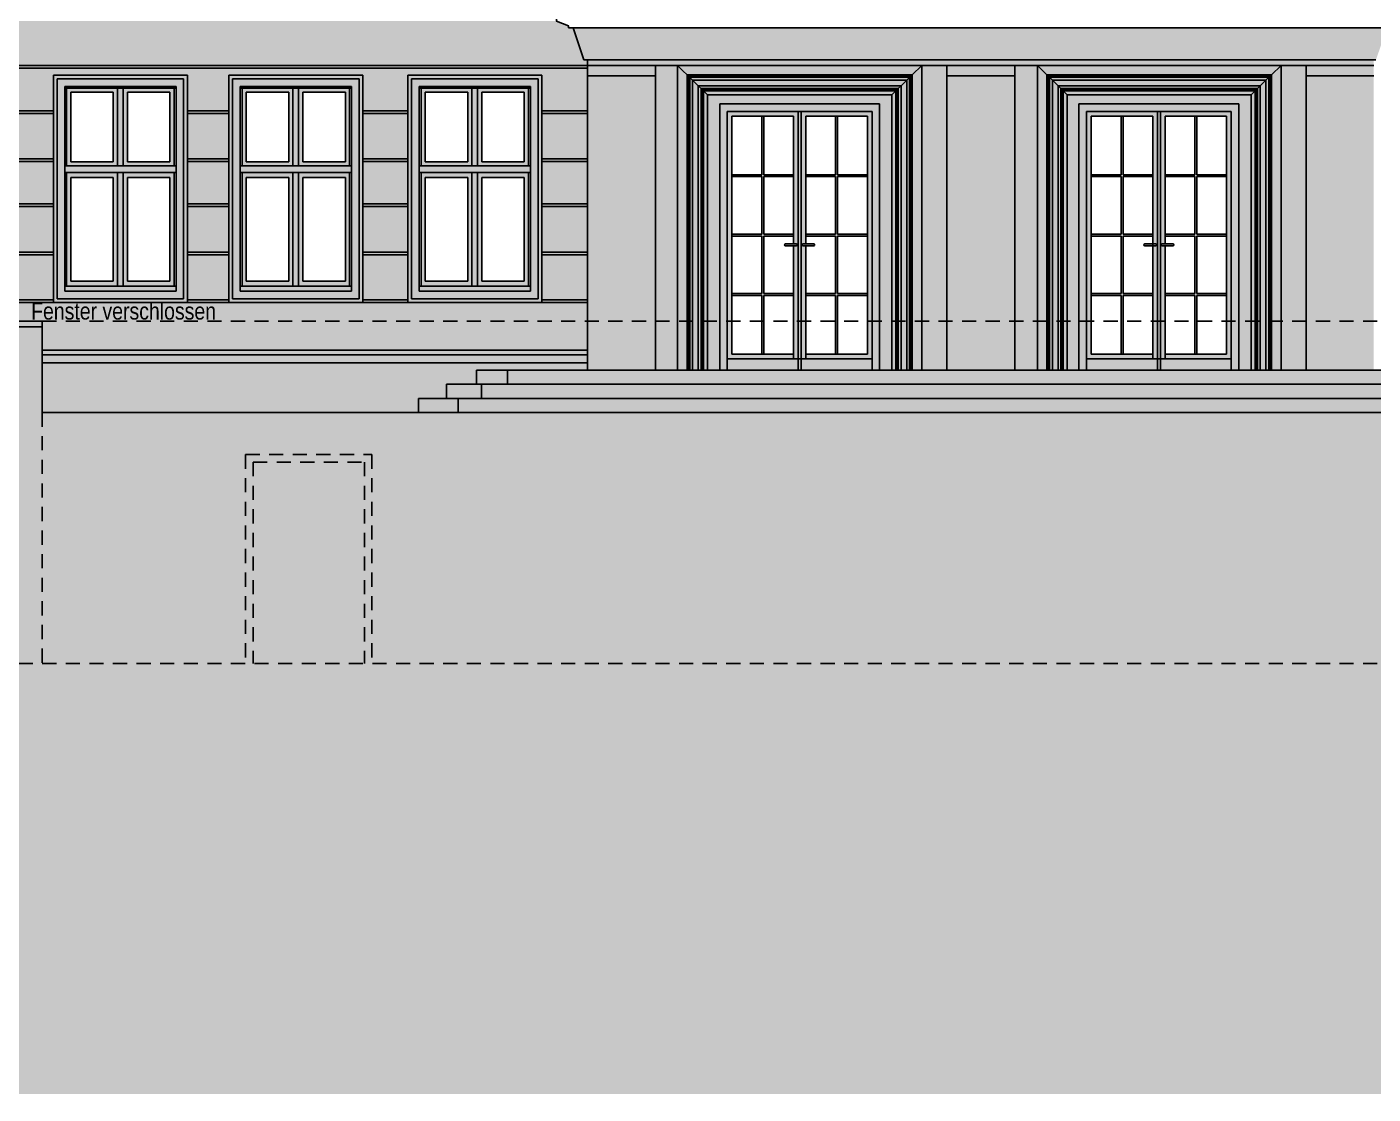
# Model space of a CAD drawing. Header units: metres. Extents: x -123.5 to -48.1, y 232.6 to 267.
# Drawn here: x -104.23 to -89.96, y 232.58 to 243.88 of the extents above; entities that cross this region are included whole.
import ezdxf
from ezdxf.enums import TextEntityAlignment as Align

# ---------------------------------------------------------------- set-up
doc = ezdxf.new("R2010")
doc.units = ezdxf.units.M
doc.header["$LTSCALE"] = 0.01
doc.linetypes.add('AUSGEZOGEN', pattern=[0])
doc.linetypes.add('GESTRICHELT', pattern=[9, 6, -3])
for name, color, linetype in [('A_ANSICHT', 1, 'Continuous'), ('A_Fensterrahmen', 1, 'Continuous'), ('A_Schraff_Fensterrahmen', 255, 'Continuous'), ('A_Schraff_gelände', 251, 'Continuous'), ('A_Schraff_Gewaende', 23, 'Continuous'), ('A_Schraff_Paneel', 14, 'Continuous'), ('A_Schraff_Sims', 17, 'Continuous'), ('A_Schraff_Sternwarte', 254, 'Continuous'), ('A_Schraff_Treppe', 253, 'Continuous'), ('A_Schraff_Tür', 117, 'Continuous'), ('A_Text', 2, 'Continuous'), ('FASSADE', 7, 'AUSGEZOGEN'), ('FASSADE_STRUKTUR', 2, 'AUSGEZOGEN'), ('PERSONEN', 7, 'Continuous')]:
    doc.layers.add(name, color=color, linetype=linetype)
doc.styles.add('arial-n', font='ARIALN.TTF')

msp = doc.modelspace()

# ---------------------------------------------------------------- hatches: boundary and pattern name
at = {"layer": 'A_Schraff_Fensterrahmen'}
h = msp.add_hatch(color=256, dxfattribs=at)
h.dxf.hatch_style = 1
h.paths.add_polyline_path([(-103.207, 243.232), (-103.267, 243.232), (-103.267, 242.41), (-103.207, 242.41)])
h.paths.add_polyline_path([(-102.647, 241.135), (-103.827, 241.135), (-103.827, 241.082), (-102.647, 241.082)])
h = msp.add_hatch(color=256, dxfattribs=at)
h.dxf.hatch_style = 1
h.paths.add_polyline_path([(-103.267, 243.232), (-103.807, 243.232), (-103.807, 242.41), (-103.267, 242.41)])
h.paths.add_polyline_path([(-103.312, 243.191), (-103.312, 242.451), (-103.762, 242.451), (-103.762, 243.191)], flags=16)
h.paths.add_polyline_path([(-102.667, 243.232), (-103.207, 243.232), (-103.207, 242.41), (-102.667, 242.41)])
h.paths.add_polyline_path([(-102.712, 243.191), (-102.712, 242.451), (-103.162, 242.451), (-103.162, 243.191)], flags=16)
h.paths.add_polyline_path([(-102.667, 242.34), (-103.207, 242.34), (-103.207, 241.135), (-102.667, 241.135)])
h.paths.add_polyline_path([(-103.162, 242.287), (-102.712, 242.287), (-102.712, 241.187), (-103.162, 241.187)], flags=16)
h.paths.add_polyline_path([(-103.267, 242.34), (-103.807, 242.34), (-103.807, 241.135), (-103.267, 241.135)])
h.paths.add_polyline_path([(-103.312, 241.187), (-103.762, 241.187), (-103.762, 242.287), (-103.312, 242.287)], flags=16)
h = msp.add_hatch(color=256, dxfattribs=at)
h.dxf.hatch_style = 1
h.paths.add_polyline_path([(-101.347, 243.232), (-101.407, 243.232), (-101.407, 242.41), (-101.347, 242.41)])
h.paths.add_polyline_path([(-100.787, 241.135), (-101.967, 241.135), (-101.967, 241.082), (-100.787, 241.082)])
h = msp.add_hatch(color=256, dxfattribs=at)
h.dxf.hatch_style = 1
h.paths.add_polyline_path([(-101.407, 243.232), (-101.947, 243.232), (-101.947, 242.41), (-101.407, 242.41)])
h.paths.add_polyline_path([(-101.452, 243.191), (-101.452, 242.451), (-101.902, 242.451), (-101.902, 243.191)], flags=16)
h.paths.add_polyline_path([(-100.807, 243.232), (-101.347, 243.232), (-101.347, 242.41), (-100.807, 242.41)])
h.paths.add_polyline_path([(-100.852, 243.191), (-100.852, 242.451), (-101.302, 242.451), (-101.302, 243.191)], flags=16)
h.paths.add_polyline_path([(-100.807, 242.34), (-101.347, 242.34), (-101.347, 241.135), (-100.807, 241.135)])
h.paths.add_polyline_path([(-101.302, 242.287), (-100.852, 242.287), (-100.852, 241.187), (-101.302, 241.187)], flags=16)
h.paths.add_polyline_path([(-101.407, 242.34), (-101.947, 242.34), (-101.947, 241.135), (-101.407, 241.135)])
h.paths.add_polyline_path([(-101.452, 241.187), (-101.902, 241.187), (-101.902, 242.287), (-101.452, 242.287)], flags=16)
h = msp.add_hatch(color=256, dxfattribs=at)
h.dxf.hatch_style = 1
h.paths.add_polyline_path([(-99.45, 243.232), (-99.51, 243.232), (-99.51, 242.41), (-99.45, 242.41)])
h.paths.add_polyline_path([(-98.89, 241.135), (-100.07, 241.135), (-100.07, 241.082), (-98.89, 241.082)])
h = msp.add_hatch(color=256, dxfattribs=at)
h.dxf.hatch_style = 1
h.paths.add_polyline_path([(-99.51, 243.232), (-100.05, 243.232), (-100.05, 242.41), (-99.51, 242.41)])
h.paths.add_polyline_path([(-99.555, 243.191), (-99.555, 242.451), (-100.005, 242.451), (-100.005, 243.191)], flags=16)
h.paths.add_polyline_path([(-98.91, 243.232), (-99.45, 243.232), (-99.45, 242.41), (-98.91, 242.41)])
h.paths.add_polyline_path([(-98.955, 243.191), (-98.955, 242.451), (-99.405, 242.451), (-99.405, 243.191)], flags=16)
h.paths.add_polyline_path([(-98.91, 242.34), (-99.45, 242.34), (-99.45, 241.135), (-98.91, 241.135)])
h.paths.add_polyline_path([(-99.405, 242.287), (-98.955, 242.287), (-98.955, 241.187), (-99.405, 241.187)], flags=16)
h.paths.add_polyline_path([(-99.51, 242.34), (-100.05, 242.34), (-100.05, 241.135), (-99.51, 241.135)])
h.paths.add_polyline_path([(-99.555, 241.187), (-100.005, 241.187), (-100.005, 242.287), (-99.555, 242.287)], flags=16)
h = msp.add_hatch(color=256, dxfattribs=at)
h.dxf.hatch_style = 1
h.paths.add_polyline_path([(-102.647, 242.41), (-103.827, 242.41), (-103.827, 242.34), (-102.647, 242.34)])
h = msp.add_hatch(color=256, dxfattribs=at)
h.dxf.hatch_style = 1
h.paths.add_polyline_path([(-103.207, 242.34), (-103.267, 242.34), (-103.267, 241.135), (-103.207, 241.135)])
h = msp.add_hatch(color=256, dxfattribs=at)
h.dxf.hatch_style = 1
h.paths.add_polyline_path([(-100.787, 242.41), (-101.967, 242.41), (-101.967, 242.34), (-100.787, 242.34)])
h = msp.add_hatch(color=256, dxfattribs=at)
h.dxf.hatch_style = 1
h.paths.add_polyline_path([(-101.347, 242.34), (-101.407, 242.34), (-101.407, 241.135), (-101.347, 241.135)])
h = msp.add_hatch(color=256, dxfattribs=at)
h.dxf.hatch_style = 1
h.paths.add_polyline_path([(-98.89, 242.41), (-100.07, 242.41), (-100.07, 242.34), (-98.89, 242.34)])
h = msp.add_hatch(color=256, dxfattribs=at)
h.dxf.hatch_style = 1
h.paths.add_polyline_path([(-99.45, 242.34), (-99.51, 242.34), (-99.51, 241.135), (-99.45, 241.135)])
at = {"layer": 'A_Schraff_gelände'}
msp.add_hatch(color=256, dxfattribs=at).paths.add_polyline_path([(-111.23, 237.136), (-123.54, 237.136), (-123.54, 232.575), (-51.122, 232.575), (-51.123, 238.778), (-51.123, 239.798), (-75.31, 239.796), (-104.065, 239.796), (-104.065, 240.765), (-104.565, 240.765), (-104.565, 237.136)])
at = {"layer": 'A_Schraff_Gewaende'}
h = msp.add_hatch(color=21, dxfattribs=at)
h.dxf.hatch_style = 1
h.paths.add_polyline_path([(-89.812, 243.871), (-98.439, 243.871), (-98.323, 243.532), (-98.286, 243.532), (-89.928, 243.532)])
h.paths.add_polyline_path([(-89.952, 243.532), (-98.286, 243.532), (-98.286, 243.474), (-89.952, 243.474)])
h.paths.add_polyline_path([(-97.565, 243.474), (-98.286, 243.474), (-98.286, 243.364), (-97.565, 243.364)])
h.paths.add_polyline_path([(-97.565, 243.364), (-98.286, 243.364), (-98.286, 240.765), (-97.565, 240.765)])
h.paths.add_polyline_path([(-97.565, 240.765), (-98.286, 240.765), (-98.286, 240.458), (-98.286, 240.324), (-98.286, 240.246), (-97.565, 240.246)])
h.paths.add_polyline_path([(-93.756, 243.474), (-94.476, 243.474), (-94.476, 243.364), (-93.756, 243.364)])
h.paths.add_polyline_path([(-93.756, 243.364), (-94.476, 243.364), (-94.476, 240.765), (-93.756, 240.765)])
h.paths.add_polyline_path([(-93.756, 240.765), (-94.476, 240.765), (-94.476, 240.246), (-93.756, 240.246)])
h.paths.add_polyline_path([(-89.952, 243.474), (-90.668, 243.474), (-90.668, 243.364), (-89.952, 243.364)])
h.paths.add_polyline_path([(-89.952, 243.364), (-90.668, 243.364), (-90.668, 240.765), (-89.952, 240.765)])
h.paths.add_polyline_path([(-89.952, 240.765), (-90.668, 240.765), (-90.668, 240.246), (-89.952, 240.246)])
h.paths.add_polyline_path([(-90.668, 243.474), (-90.932, 243.474), (-90.932, 240.765), (-90.668, 240.765)])
h.paths.add_polyline_path([(-90.668, 240.765), (-90.932, 240.765), (-90.932, 240.246), (-90.668, 240.246)])
h.paths.add_polyline_path([(-93.514, 243.474), (-93.756, 243.474), (-93.756, 240.765), (-93.514, 240.765)])
h.paths.add_polyline_path([(-93.514, 240.765), (-93.756, 240.765), (-93.756, 240.246), (-93.514, 240.246)])
h.paths.add_polyline_path([(-94.476, 243.474), (-94.74, 243.474), (-94.74, 240.765), (-94.476, 240.765)])
h.paths.add_polyline_path([(-94.476, 240.765), (-94.74, 240.765), (-94.74, 240.246), (-94.476, 240.246)])
h.paths.add_polyline_path([(-97.33, 243.474), (-97.565, 243.474), (-97.565, 240.765), (-97.33, 240.765)])
h.paths.add_polyline_path([(-97.33, 240.765), (-97.565, 240.765), (-97.565, 240.246), (-97.33, 240.246)])
h = msp.add_hatch(color=21, dxfattribs=at)
h.dxf.hatch_style = 1
h.paths.add_polyline_path([(-93.514, 240.246), (-93.514, 243.474), (-90.932, 243.474), (-90.932, 240.246), (-91.381, 240.246), (-91.381, 243.066), (-93.076, 243.066), (-93.076, 240.246)])
h.paths.add_polyline_path([(-97.33, 240.246), (-96.884, 240.246), (-96.884, 243.066), (-95.189, 243.066), (-95.189, 240.246), (-94.74, 240.246), (-94.74, 243.474), (-97.33, 243.474)])
h = msp.add_hatch(color=256, dxfattribs=at)
h.dxf.hatch_style = 1
h.paths.add_polyline_path([(-102.527, 243.372), (-103.947, 243.372), (-103.947, 240.962), (-102.527, 240.962)])
h.paths.add_polyline_path([(-102.567, 243.332), (-102.567, 241.002), (-103.907, 241.002), (-103.907, 243.332)], flags=16)
h.paths.add_polyline_path([(-102.647, 243.252), (-102.647, 241.082), (-103.827, 241.082), (-103.827, 243.252)], flags=0)
h.paths.add_polyline_path([(-102.667, 243.232), (-102.667, 242.41), (-103.807, 242.41), (-103.807, 243.232)], flags=0)
h.paths.add_polyline_path([(-103.312, 243.191), (-103.312, 242.451), (-103.762, 242.451), (-103.762, 243.191)], flags=0)
h.paths.add_polyline_path([(-103.162, 243.191), (-102.712, 243.191), (-102.712, 242.451), (-103.162, 242.451)], flags=0)
h.paths.add_polyline_path([(-102.667, 242.34), (-102.667, 241.135), (-103.807, 241.135), (-103.807, 242.34)], flags=0)
h.paths.add_polyline_path([(-103.312, 242.287), (-103.312, 241.187), (-103.762, 241.187), (-103.762, 242.287)], flags=0)
h.paths.add_polyline_path([(-103.162, 242.287), (-102.712, 242.287), (-102.712, 241.187), (-103.162, 241.187)], flags=0)
h = msp.add_hatch(color=256, dxfattribs=at)
h.dxf.hatch_style = 1
h.paths.add_polyline_path([(-102.567, 243.332), (-103.907, 243.332), (-103.907, 241.002), (-102.567, 241.002)])
h.paths.add_polyline_path([(-102.647, 243.252), (-102.647, 241.082), (-103.827, 241.082), (-103.827, 243.252)], flags=16)
h.paths.add_polyline_path([(-102.667, 243.232), (-102.667, 242.41), (-103.807, 242.41), (-103.807, 243.232)], flags=0)
h.paths.add_polyline_path([(-103.312, 243.191), (-103.312, 242.451), (-103.762, 242.451), (-103.762, 243.191)], flags=0)
h.paths.add_polyline_path([(-103.162, 243.191), (-102.712, 243.191), (-102.712, 242.451), (-103.162, 242.451)], flags=0)
h.paths.add_polyline_path([(-102.667, 242.34), (-102.667, 241.135), (-103.807, 241.135), (-103.807, 242.34)], flags=0)
h.paths.add_polyline_path([(-103.312, 242.287), (-103.312, 241.187), (-103.762, 241.187), (-103.762, 242.287)], flags=0)
h.paths.add_polyline_path([(-103.162, 242.287), (-102.712, 242.287), (-102.712, 241.187), (-103.162, 241.187)], flags=0)
h = msp.add_hatch(color=256, dxfattribs=at)
h.dxf.hatch_style = 1
h.paths.add_polyline_path([(-100.667, 243.372), (-102.087, 243.372), (-102.087, 240.962), (-100.667, 240.962)])
h.paths.add_polyline_path([(-100.707, 243.332), (-100.707, 241.002), (-102.047, 241.002), (-102.047, 243.332)], flags=16)
h.paths.add_polyline_path([(-100.787, 243.252), (-100.787, 241.082), (-101.967, 241.082), (-101.967, 243.252)], flags=0)
h.paths.add_polyline_path([(-100.807, 243.232), (-100.807, 242.41), (-101.947, 242.41), (-101.947, 243.232)], flags=0)
h.paths.add_polyline_path([(-101.452, 243.191), (-101.452, 242.451), (-101.902, 242.451), (-101.902, 243.191)], flags=0)
h.paths.add_polyline_path([(-101.302, 243.191), (-100.852, 243.191), (-100.852, 242.451), (-101.302, 242.451)], flags=0)
h.paths.add_polyline_path([(-100.807, 242.34), (-100.807, 241.135), (-101.947, 241.135), (-101.947, 242.34)], flags=0)
h.paths.add_polyline_path([(-101.452, 242.287), (-101.452, 241.187), (-101.902, 241.187), (-101.902, 242.287)], flags=0)
h.paths.add_polyline_path([(-101.302, 242.287), (-100.852, 242.287), (-100.852, 241.187), (-101.302, 241.187)], flags=0)
h = msp.add_hatch(color=256, dxfattribs=at)
h.dxf.hatch_style = 1
h.paths.add_polyline_path([(-100.707, 243.332), (-102.047, 243.332), (-102.047, 241.002), (-100.707, 241.002)])
h.paths.add_polyline_path([(-100.787, 243.252), (-100.787, 241.082), (-101.967, 241.082), (-101.967, 243.252)], flags=16)
h.paths.add_polyline_path([(-100.807, 243.232), (-100.807, 242.41), (-101.947, 242.41), (-101.947, 243.232)], flags=0)
h.paths.add_polyline_path([(-101.452, 243.191), (-101.452, 242.451), (-101.902, 242.451), (-101.902, 243.191)], flags=0)
h.paths.add_polyline_path([(-101.302, 243.191), (-100.852, 243.191), (-100.852, 242.451), (-101.302, 242.451)], flags=0)
h.paths.add_polyline_path([(-100.807, 242.34), (-100.807, 241.135), (-101.947, 241.135), (-101.947, 242.34)], flags=0)
h.paths.add_polyline_path([(-101.452, 242.287), (-101.452, 241.187), (-101.902, 241.187), (-101.902, 242.287)], flags=0)
h.paths.add_polyline_path([(-101.302, 242.287), (-100.852, 242.287), (-100.852, 241.187), (-101.302, 241.187)], flags=0)
h = msp.add_hatch(color=256, dxfattribs=at)
h.dxf.hatch_style = 1
h.paths.add_polyline_path([(-98.77, 243.372), (-100.19, 243.372), (-100.19, 240.962), (-98.77, 240.962)])
h.paths.add_polyline_path([(-98.81, 243.332), (-98.81, 241.002), (-100.15, 241.002), (-100.15, 243.332)], flags=16)
h.paths.add_polyline_path([(-98.89, 243.252), (-98.89, 241.082), (-100.07, 241.082), (-100.07, 243.252)], flags=0)
h.paths.add_polyline_path([(-98.91, 243.232), (-98.91, 242.41), (-100.05, 242.41), (-100.05, 243.232)], flags=0)
h.paths.add_polyline_path([(-99.555, 243.191), (-99.555, 242.451), (-100.005, 242.451), (-100.005, 243.191)], flags=0)
h.paths.add_polyline_path([(-99.405, 243.191), (-98.955, 243.191), (-98.955, 242.451), (-99.405, 242.451)], flags=0)
h.paths.add_polyline_path([(-98.91, 242.34), (-98.91, 241.135), (-100.05, 241.135), (-100.05, 242.34)], flags=0)
h.paths.add_polyline_path([(-99.555, 242.287), (-99.555, 241.187), (-100.005, 241.187), (-100.005, 242.287)], flags=0)
h.paths.add_polyline_path([(-99.405, 242.287), (-98.955, 242.287), (-98.955, 241.187), (-99.405, 241.187)], flags=0)
h = msp.add_hatch(color=256, dxfattribs=at)
h.dxf.hatch_style = 1
h.paths.add_polyline_path([(-98.81, 243.332), (-100.15, 243.332), (-100.15, 241.002), (-98.81, 241.002)])
h.paths.add_polyline_path([(-98.89, 243.252), (-98.89, 241.082), (-100.07, 241.082), (-100.07, 243.252)], flags=16)
h.paths.add_polyline_path([(-98.91, 243.232), (-98.91, 242.41), (-100.05, 242.41), (-100.05, 243.232)], flags=0)
h.paths.add_polyline_path([(-99.555, 243.191), (-99.555, 242.451), (-100.005, 242.451), (-100.005, 243.191)], flags=0)
h.paths.add_polyline_path([(-99.405, 243.191), (-98.955, 243.191), (-98.955, 242.451), (-99.405, 242.451)], flags=0)
h.paths.add_polyline_path([(-98.91, 242.34), (-98.91, 241.135), (-100.05, 241.135), (-100.05, 242.34)], flags=0)
h.paths.add_polyline_path([(-99.555, 242.287), (-99.555, 241.187), (-100.005, 241.187), (-100.005, 242.287)], flags=0)
h.paths.add_polyline_path([(-99.405, 242.287), (-98.955, 242.287), (-98.955, 241.187), (-99.405, 241.187)], flags=0)
at = {"layer": 'A_Schraff_Paneel'}
h = msp.add_hatch(color=256, dxfattribs=at)
h.dxf.hatch_style = 1
h.paths.add_polyline_path([(-111.23, 243.944), (-111.23, 240.458), (-104.565, 240.458), (-104.565, 240.765), (-104.065, 240.765), (-104.065, 240.458), (-98.286, 240.458), (-98.286, 243.532), (-98.323, 243.532), (-98.439, 243.871), (-98.486, 243.871), (-98.486, 243.893), (-98.614, 243.944)])
h.paths.add_polyline_path([(-103.947, 240.962), (-103.947, 243.372), (-102.527, 243.372), (-102.527, 240.962)], flags=16)
h.paths.add_polyline_path([(-102.087, 243.372), (-100.667, 243.372), (-100.667, 240.962), (-102.087, 240.962)], flags=16)
h.paths.add_polyline_path([(-100.19, 243.372), (-98.77, 243.372), (-98.77, 240.962), (-100.19, 240.962)], flags=16)
msp.add_hatch(color=256, dxfattribs=at).paths.add_polyline_path([(-104.065, 240.324), (-104.065, 239.796), (-100.078, 239.796), (-100.078, 239.946), (-99.78, 239.946), (-99.78, 240.096), (-99.463, 240.096), (-99.463, 240.246), (-98.286, 240.246), (-98.286, 240.324)])
at = {"layer": 'A_Schraff_Sims'}
h = msp.add_hatch(color=256, dxfattribs=at)
h.paths.add_polyline_path([(-104.565, 240.458), (-111.23, 240.458), (-111.381, 240.408), (-104.716, 240.408)])
h.paths.add_polyline_path([(-104.716, 240.408), (-111.381, 240.408), (-111.37, 240.324), (-104.705, 240.324)])
h.paths.add_polyline_path([(-104.565, 240.458), (-104.716, 240.408), (-104.565, 240.408)], flags=16)
h.paths.add_polyline_path([(-104.565, 240.408), (-104.716, 240.408), (-104.705, 240.324), (-104.565, 240.324)])
h.paths.add_polyline_path([(-98.286, 240.458), (-104.065, 240.458), (-104.065, 240.408), (-98.286, 240.408)])
h.paths.add_polyline_path([(-98.286, 240.408), (-104.065, 240.408), (-104.065, 240.324), (-98.286, 240.324)])
at = {"layer": 'A_Schraff_Treppe'}
h = msp.add_hatch(color=252, dxfattribs=at)
h.dxf.hatch_style = 1
h.paths.add_polyline_path([(-99.463, 240.246), (-99.463, 240.096), (-99.132, 240.096), (-99.132, 240.246)])
h.paths.add_polyline_path([(-99.408, 239.946), (-99.408, 240.096), (-99.78, 240.096), (-99.78, 239.946)])
h.paths.add_polyline_path([(-99.658, 239.796), (-99.658, 239.946), (-100.078, 239.946), (-100.078, 239.796)])
h.paths.add_polyline_path([(-89.114, 240.246), (-89.114, 240.096), (-88.788, 240.096), (-88.788, 240.246)])
h.paths.add_polyline_path([(-88.838, 240.096), (-88.838, 239.946), (-88.471, 239.946), (-88.471, 240.096)])
h.paths.add_polyline_path([(-88.588, 239.946), (-88.588, 239.796), (-88.181, 239.796), (-88.181, 239.946)])
h = msp.add_hatch(color=252, dxfattribs=at)
h.paths.add_polyline_path([(-99.132, 240.246), (-99.463, 240.246), (-99.463, 240.096), (-99.132, 240.096)])
h.paths.add_polyline_path([(-99.408, 240.096), (-99.78, 240.096), (-99.78, 239.946), (-99.408, 239.946)])
h.paths.add_polyline_path([(-88.788, 240.246), (-89.114, 240.246), (-89.114, 240.096), (-88.788, 240.096)])
h.paths.add_polyline_path([(-88.471, 240.096), (-88.838, 240.096), (-88.838, 239.946), (-88.471, 239.946)])
h = msp.add_hatch(color=256, dxfattribs=at)
h.dxf.hatch_style = 1
h.paths.add_polyline_path([(-99.132, 240.246), (-99.132, 240.096), (-89.114, 240.096), (-89.114, 240.246)])
h.paths.add_polyline_path([(-99.658, 239.946), (-99.658, 239.796), (-88.588, 239.796), (-88.588, 239.946)])
h = msp.add_hatch(color=256, dxfattribs=at)
h.dxf.hatch_style = 1
h.paths.add_polyline_path([(-88.838, 240.096), (-99.408, 240.096), (-99.408, 239.946), (-88.838, 239.946)])
at = {"layer": 'A_Schraff_Tür'}
h = msp.add_hatch(color=256, dxfattribs=at)
h.dxf.hatch_style = 1
h.paths.add_polyline_path([(-95.269, 242.986), (-95.269, 240.765), (-95.189, 240.765), (-95.189, 243.066), (-96.884, 243.066), (-96.884, 240.765), (-96.804, 240.765), (-96.804, 242.986)])
h.paths.add_polyline_path([(-96.804, 240.765), (-96.884, 240.765), (-96.884, 240.246), (-96.804, 240.246)])
h.paths.add_polyline_path([(-95.189, 240.765), (-95.269, 240.765), (-95.269, 240.246), (-95.189, 240.246)])
h.paths.add_polyline_path([(-92.996, 240.765), (-93.076, 240.765), (-93.076, 240.246), (-92.996, 240.246)])
h.paths.add_polyline_path([(-93.076, 240.765), (-92.996, 240.765), (-92.996, 242.986), (-91.461, 242.986), (-91.461, 240.765), (-91.381, 240.765), (-91.381, 243.066), (-93.076, 243.066)])
h.paths.add_polyline_path([(-91.461, 240.246), (-91.381, 240.246), (-91.381, 240.765), (-91.461, 240.765)])
h = msp.add_hatch(color=256, dxfattribs=at)
h.dxf.hatch_style = 1
h.paths.add_polyline_path([(-96.051, 242.986), (-96.804, 242.986), (-96.804, 240.765), (-96.754, 240.765), (-96.754, 242.936), (-96.101, 242.936), (-96.101, 241.582), (-96.072, 241.582, -1), (-96.072, 241.561), (-96.101, 241.561), (-96.101, 240.765), (-96.051, 240.765)])
h.paths.add_polyline_path([(-95.269, 242.986), (-96.021, 242.986), (-96.021, 240.765), (-95.971, 240.765), (-95.971, 241.561), (-96.001, 241.561, -1), (-96.001, 241.582), (-95.971, 241.582), (-95.971, 242.936), (-95.319, 242.936), (-95.319, 240.765), (-95.269, 240.765)])
h.paths.add_polyline_path([(-96.754, 240.765), (-96.804, 240.765), (-96.804, 240.366), (-96.101, 240.366), (-96.101, 240.416), (-96.754, 240.416)])
h.paths.add_polyline_path([(-95.269, 240.765), (-95.319, 240.765), (-95.319, 240.416), (-95.971, 240.416), (-95.971, 240.366), (-95.269, 240.366)])
h.paths.add_polyline_path([(-96.051, 240.765), (-96.101, 240.765), (-96.101, 240.366), (-96.051, 240.366)])
h.paths.add_polyline_path([(-95.971, 240.765), (-96.021, 240.765), (-96.021, 240.366), (-95.971, 240.366)])
h = msp.add_hatch(color=256, dxfattribs=at)
h.dxf.hatch_style = 1
h.paths.add_polyline_path([(-96.101, 242.316), (-96.417, 242.316), (-96.417, 242.936), (-96.437, 242.936), (-96.437, 242.316), (-96.754, 242.316), (-96.754, 242.296), (-96.437, 242.296), (-96.437, 241.686), (-96.754, 241.686), (-96.754, 241.666), (-96.437, 241.666), (-96.437, 241.056), (-96.754, 241.056), (-96.754, 241.036), (-96.437, 241.036), (-96.437, 240.765), (-96.417, 240.765), (-96.417, 241.036), (-96.101, 241.036), (-96.101, 241.056), (-96.417, 241.056), (-96.417, 241.666), (-96.101, 241.666), (-96.101, 241.686), (-96.417, 241.686), (-96.417, 242.296), (-96.101, 242.296)])
h.paths.add_polyline_path([(-95.319, 242.316), (-95.635, 242.316), (-95.635, 242.936), (-95.655, 242.936), (-95.655, 242.316), (-95.971, 242.316), (-95.971, 242.296), (-95.655, 242.296), (-95.655, 241.686), (-95.971, 241.686), (-95.971, 241.666), (-95.655, 241.666), (-95.655, 241.056), (-95.971, 241.056), (-95.971, 241.036), (-95.655, 241.036), (-95.655, 240.765), (-95.635, 240.765), (-95.635, 241.036), (-95.319, 241.036), (-95.319, 241.056), (-95.635, 241.056), (-95.635, 241.666), (-95.319, 241.666), (-95.319, 241.686), (-95.635, 241.686), (-95.635, 242.296), (-95.319, 242.296)])
h.paths.add_polyline_path([(-96.021, 240.366), (-96.051, 240.366), (-96.051, 240.246), (-96.021, 240.246)])
h.paths.add_polyline_path([(-96.021, 240.765), (-96.051, 240.765), (-96.051, 240.366), (-96.021, 240.366)])
h.paths.add_polyline_path([(-96.021, 242.986), (-96.051, 242.986), (-96.051, 240.765), (-96.021, 240.765)])
h.paths.add_polyline_path([(-96.417, 240.765), (-96.437, 240.765), (-96.437, 240.416), (-96.417, 240.416)])
h.paths.add_polyline_path([(-95.635, 240.765), (-95.655, 240.765), (-95.655, 240.416), (-95.635, 240.416)])
h = msp.add_hatch(color=256, dxfattribs=at)
h.dxf.hatch_style = 1
h.paths.add_polyline_path([(-92.243, 242.986), (-92.996, 242.986), (-92.996, 240.765), (-92.946, 240.765), (-92.946, 242.936), (-92.293, 242.936), (-92.293, 241.582), (-92.264, 241.582, -1), (-92.264, 241.561), (-92.293, 241.561), (-92.293, 240.765), (-92.243, 240.765)])
h.paths.add_polyline_path([(-91.461, 242.986), (-92.213, 242.986), (-92.213, 240.765), (-92.163, 240.765), (-92.163, 241.561), (-92.193, 241.561, -1), (-92.193, 241.582), (-92.163, 241.582), (-92.163, 242.936), (-91.511, 242.936), (-91.511, 240.765), (-91.461, 240.765)])
h.paths.add_polyline_path([(-92.293, 240.416), (-92.946, 240.416), (-92.946, 240.765), (-92.996, 240.765), (-92.996, 240.366), (-92.293, 240.366)])
h.paths.add_polyline_path([(-91.461, 240.765), (-91.511, 240.765), (-91.511, 240.416), (-92.163, 240.416), (-92.163, 240.366), (-91.461, 240.366)])
h.paths.add_polyline_path([(-92.163, 240.765), (-92.213, 240.765), (-92.213, 240.366), (-92.163, 240.366)])
h.paths.add_polyline_path([(-92.243, 240.765), (-92.293, 240.765), (-92.293, 240.366), (-92.243, 240.366)])
h = msp.add_hatch(color=256, dxfattribs=at)
h.dxf.hatch_style = 1
h.paths.add_polyline_path([(-92.293, 241.686), (-92.609, 241.686), (-92.609, 242.296), (-92.293, 242.296), (-92.293, 242.316), (-92.609, 242.316), (-92.609, 242.936), (-92.629, 242.936), (-92.629, 242.316), (-92.946, 242.316), (-92.946, 242.296), (-92.629, 242.296), (-92.629, 241.686), (-92.946, 241.686), (-92.946, 241.666), (-92.629, 241.666), (-92.629, 241.056), (-92.946, 241.056), (-92.946, 241.036), (-92.629, 241.036), (-92.629, 240.765), (-92.609, 240.765), (-92.609, 241.036), (-92.293, 241.036), (-92.293, 241.056), (-92.609, 241.056), (-92.609, 241.666), (-92.293, 241.666)])
h.paths.add_polyline_path([(-92.609, 240.765), (-92.629, 240.765), (-92.629, 240.416), (-92.609, 240.416)])
h.paths.add_polyline_path([(-91.511, 241.056), (-91.827, 241.056), (-91.827, 241.666), (-91.511, 241.666), (-91.511, 241.686), (-91.827, 241.686), (-91.827, 242.296), (-91.511, 242.296), (-91.511, 242.316), (-91.827, 242.316), (-91.827, 242.936), (-91.847, 242.936), (-91.847, 242.316), (-92.163, 242.316), (-92.163, 242.296), (-91.847, 242.296), (-91.847, 241.686), (-92.163, 241.686), (-92.163, 241.666), (-91.847, 241.666), (-91.847, 241.056), (-92.163, 241.056), (-92.163, 241.036), (-91.847, 241.036), (-91.847, 240.765), (-91.827, 240.765), (-91.827, 241.036), (-91.511, 241.036)], flags=16)
h.paths.add_polyline_path([(-91.827, 240.765), (-91.847, 240.765), (-91.847, 240.416), (-91.827, 240.416)])
h.paths.add_polyline_path([(-92.213, 240.366), (-92.243, 240.366), (-92.243, 240.246), (-92.213, 240.246)])
h.paths.add_polyline_path([(-92.213, 240.765), (-92.243, 240.765), (-92.243, 240.366), (-92.213, 240.366)])
h.paths.add_polyline_path([(-92.163, 241.561), (-92.193, 241.561, -1), (-92.193, 241.582), (-92.163, 241.582), (-92.163, 242.936), (-91.511, 242.936), (-91.511, 240.765), (-91.461, 240.765), (-91.461, 242.986), (-92.213, 242.986), (-92.213, 240.765), (-92.163, 240.765)])
h.paths.add_polyline_path([(-92.213, 242.986), (-92.243, 242.986), (-92.243, 240.765), (-92.213, 240.765)])
h = msp.add_hatch(color=252, dxfattribs=at)
h.dxf.hatch_style = 1
h.paths.add_polyline_path([(-96.051, 240.366), (-96.804, 240.366), (-96.804, 240.246), (-96.051, 240.246)])
h.paths.add_polyline_path([(-95.269, 240.366), (-96.021, 240.366), (-96.021, 240.246), (-95.269, 240.246)])
h.paths.add_polyline_path([(-92.243, 240.366), (-92.996, 240.366), (-92.996, 240.246), (-92.243, 240.246)])
h.paths.add_polyline_path([(-91.461, 240.366), (-92.213, 240.366), (-92.213, 240.246), (-91.461, 240.246)])
h.paths.add_polyline_path([(-92.293, 241.582), (-92.377, 241.582, 1), (-92.377, 241.561), (-92.293, 241.561)])
h.paths.add_polyline_path([(-92.08, 241.582), (-92.193, 241.582, 1), (-92.193, 241.561), (-92.08, 241.561, 1)])
h.paths.add_polyline_path([(-96.072, 241.582), (-96.185, 241.582, 1), (-96.185, 241.561), (-96.072, 241.561, 1)])
h.paths.add_polyline_path([(-95.888, 241.582), (-96.001, 241.582, 1), (-96.001, 241.561), (-95.888, 241.561, 1)])
at = {"layer": 'PERSONEN'}
h = msp.add_hatch(color=7, dxfattribs=at)
h.paths.add_polyline_path([(-97.091, 241.566), (-97.139, 241.639), (-97.143, 241.707), (-97.159, 241.731), (-97.244, 241.76), (-97.304, 241.776), (-97.329, 241.784), (-97.337, 241.82), (-97.329, 241.876), (-97.317, 241.929), (-97.317, 241.981), (-97.341, 242.033), (-97.385, 242.066), (-97.441, 242.07), (-97.482, 242.033), (-97.486, 242.021), (-97.498, 242.017), (-97.494, 241.929), (-97.486, 241.868), (-97.474, 241.836), (-97.486, 241.82), (-97.538, 241.768), (-97.587, 241.719), (-97.643, 241.639), (-97.663, 241.562), (-97.647, 241.458), (-97.615, 241.401), (-97.55, 241.397), (-97.582, 241.337), (-97.595, 241.272), (-97.615, 241.176), (-97.619, 241.071), (-97.566, 241.059), (-97.566, 240.95), (-97.566, 240.709), (-97.542, 240.648), (-97.55, 240.535), (-97.534, 240.358), (-97.554, 240.314), (-97.57, 240.286), (-97.603, 240.27), (-97.635, 240.262), (-97.623, 240.242), (-97.587, 240.238), (-97.546, 240.238), (-97.526, 240.27), (-97.498, 240.298), (-97.482, 240.262), (-97.445, 240.258), (-97.445, 240.27), (-97.441, 240.318), (-97.458, 240.35), (-97.47, 240.399), (-97.474, 240.535), (-97.466, 240.628), (-97.486, 240.733), (-97.49, 240.809), (-97.454, 240.89), (-97.417, 240.962), (-97.421, 240.914), (-97.397, 240.829), (-97.373, 240.769), (-97.357, 240.64), (-97.333, 240.572), (-97.329, 240.399), (-97.337, 240.314), (-97.369, 240.282), (-97.405, 240.262), (-97.405, 240.238), (-97.369, 240.233), (-97.3, 240.238), (-97.264, 240.282), (-97.26, 240.342), (-97.248, 240.403), (-97.248, 240.515), (-97.252, 240.68), (-97.296, 240.761), (-97.304, 240.938), (-97.256, 240.999), (-97.167, 241.011), (-97.163, 241.043), (-97.167, 241.148), (-97.188, 241.248), (-97.212, 241.345), (-97.163, 241.369), (-97.055, 241.421), (-97.042, 241.45), (-97.051, 241.498)])
h.paths.add_polyline_path([(-97.244, 241.462), (-97.204, 241.534), (-97.2, 241.546), (-97.175, 241.542), (-97.135, 241.518), (-97.131, 241.458), (-97.188, 241.45)], flags=16)

# ---------------------------------------------------------------- linework, layer by layer
at = {"color": 1}
for p, q in [((-99.463, 240.246), (-99.463, 240.096)), ((-88.788, 240.246), (-99.463, 240.246)), ((-99.132, 240.246), (-99.132, 240.096)), ((-99.78, 240.096), (-99.78, 239.946)), ((-88.471, 240.096), (-99.78, 240.096)), ((-99.408, 240.096), (-99.408, 239.946)), ((-100.078, 239.946), (-100.078, 239.796)), ((-88.181, 239.946), (-100.078, 239.946)), ((-99.658, 239.946), (-99.658, 239.796))]:
    msp.add_line(p, q, dxfattribs=at)
at = {"layer": 'A_ANSICHT', "color": 1}
for p, q in [((-97.33, 243.474), (-97.014, 243.164)), ((-94.74, 243.474), (-94.843, 243.374)), ((-93.514, 243.474), (-93.415, 243.374)), ((-90.932, 243.474), (-91.035, 243.374)), ((-97.221, 243.367), (-97.221, 240.246)), ((-97.221, 243.367), (-94.852, 243.366)), ((-97.211, 243.358), (-97.211, 240.246)), ((-94.862, 243.358), (-97.211, 243.358)), ((-97.201, 243.348), (-97.201, 240.246)), ((-97.201, 243.348), (-94.872, 243.348)), ((-97.171, 243.318), (-97.171, 240.246)), ((-97.171, 243.318), (-94.902, 243.317)), ((-94.902, 243.318), (-94.902, 240.246)), ((-94.872, 243.348), (-94.872, 240.246)), ((-94.862, 243.358), (-94.862, 240.246)), ((-94.852, 243.366), (-94.852, 240.246)), ((-93.415, 243.374), (-93.408, 243.367)), ((-93.408, 243.367), (-93.408, 240.246)), ((-93.408, 243.367), (-91.044, 243.366)), ((-93.408, 243.367), (-93.398, 243.358)), ((-93.398, 243.358), (-93.398, 240.246)), ((-91.054, 243.358), (-93.398, 243.358)), ((-93.398, 243.358), (-93.388, 243.348)), ((-93.388, 243.348), (-93.388, 240.246)), ((-93.388, 243.348), (-91.064, 243.348)), ((-93.388, 243.348), (-93.358, 243.318)), ((-93.358, 243.318), (-93.358, 240.246)), ((-93.358, 243.318), (-91.094, 243.317)), ((-93.358, 243.318), (-93.298, 243.259)), ((-91.094, 243.318), (-91.154, 243.259)), ((-91.064, 243.348), (-91.094, 243.318)), ((-91.094, 243.318), (-91.094, 240.246)), ((-91.054, 243.358), (-91.064, 243.348)), ((-91.064, 243.348), (-91.064, 240.246)), ((-91.044, 243.366), (-91.054, 243.358)), ((-91.054, 243.358), (-91.054, 240.246)), ((-91.035, 243.374), (-91.044, 243.366)), ((-91.044, 243.366), (-91.044, 240.246)), ((-97.111, 243.259), (-97.111, 240.246)), ((-97.111, 243.259), (-94.962, 243.259)), ((-97.081, 243.23), (-97.081, 240.246)), ((-94.992, 243.23), (-97.081, 243.23)), ((-97.071, 243.22), (-97.071, 240.246)), ((-97.071, 243.22), (-95.002, 243.22)), ((-97.061, 243.21), (-97.061, 240.246)), ((-95.012, 243.21), (-97.061, 243.21)), ((-95.012, 243.21), (-95.012, 240.246)), ((-95.002, 243.22), (-95.002, 240.246)), ((-94.992, 243.23), (-94.992, 240.246)), ((-94.962, 243.259), (-94.962, 240.246)), ((-93.298, 243.259), (-93.298, 240.246)), ((-93.298, 243.259), (-91.154, 243.259)), ((-93.298, 243.259), (-93.268, 243.23)), ((-93.268, 243.23), (-93.268, 240.246)), ((-91.184, 243.23), (-93.268, 243.23)), ((-93.268, 243.23), (-93.258, 243.22)), ((-93.258, 243.22), (-93.258, 240.246)), ((-93.258, 243.22), (-91.194, 243.22)), ((-93.258, 243.22), (-93.248, 243.21)), ((-93.248, 243.21), (-93.248, 240.246)), ((-91.204, 243.21), (-93.248, 243.21)), ((-93.248, 243.21), (-93.242, 243.204)), ((-93.242, 243.204), (-93.201, 243.164)), ((-91.21, 243.204), (-91.251, 243.164)), ((-91.204, 243.21), (-91.21, 243.204)), ((-91.194, 243.22), (-91.204, 243.21)), ((-91.204, 243.21), (-91.204, 240.246)), ((-91.184, 243.23), (-91.194, 243.22)), ((-91.194, 243.22), (-91.194, 240.246)), ((-91.154, 243.259), (-91.184, 243.23)), ((-91.184, 243.23), (-91.184, 240.246)), ((-91.154, 243.259), (-91.154, 240.246))]:
    msp.add_line(p, q, dxfattribs=at)
at = {"layer": 'A_ANSICHT', "color": 252}
for p, q in [((-97.201, 243.288), (-97.201, 240.246)), ((-94.902, 243.318), (-94.962, 243.259)), ((-94.872, 243.348), (-94.902, 243.318)), ((-94.862, 243.358), (-94.872, 243.348)), ((-94.872, 243.288), (-94.872, 240.246)), ((-94.852, 243.366), (-94.862, 243.358)), ((-94.843, 243.374), (-94.852, 243.366)), ((-93.388, 243.288), (-93.388, 240.246)), ((-91.064, 243.288), (-91.064, 240.246)), ((-95.018, 243.204), (-95.059, 243.164)), ((-95.012, 243.21), (-95.018, 243.204)), ((-95.002, 243.22), (-95.012, 243.21)), ((-94.992, 243.23), (-95.002, 243.22)), ((-94.962, 243.259), (-94.992, 243.23))]:
    msp.add_line(p, q, dxfattribs=at)
at = {"layer": 'A_ANSICHT', "color": 3}
for p, q in [((-96.884, 243.066), (-96.884, 240.246)), ((-95.189, 243.066), (-96.884, 243.066)), ((-95.189, 243.066), (-95.189, 240.246)), ((-93.076, 243.066), (-93.076, 240.246)), ((-91.381, 243.066), (-93.076, 243.066)), ((-91.381, 243.066), (-93.076, 243.066)), ((-91.381, 243.066), (-91.381, 240.246)), ((-96.804, 242.986), (-96.804, 240.246)), ((-95.269, 242.986), (-96.804, 242.986)), ((-96.754, 242.936), (-96.754, 240.416)), ((-96.101, 242.936), (-96.754, 242.936)), ((-96.437, 242.936), (-96.437, 242.316)), ((-96.417, 242.936), (-96.417, 242.316)), ((-96.101, 242.936), (-96.101, 241.582)), ((-96.051, 242.986), (-96.051, 240.246)), ((-96.021, 242.986), (-96.021, 240.246)), ((-95.319, 242.936), (-95.971, 242.936)), ((-95.971, 242.936), (-95.971, 241.582)), ((-95.655, 242.936), (-95.655, 242.316)), ((-95.635, 242.936), (-95.635, 242.316)), ((-95.319, 242.936), (-95.319, 240.416)), ((-95.269, 242.986), (-95.269, 240.246)), ((-92.996, 242.986), (-92.996, 240.246)), ((-91.461, 242.986), (-92.996, 242.986)), ((-92.946, 242.936), (-92.946, 240.416)), ((-92.293, 242.936), (-92.946, 242.936)), ((-92.629, 242.936), (-92.629, 242.316)), ((-92.609, 242.936), (-92.609, 242.316)), ((-92.293, 242.936), (-92.293, 240.366)), ((-92.243, 242.986), (-92.243, 240.246)), ((-92.213, 242.986), (-92.213, 240.246)), ((-91.511, 242.936), (-92.163, 242.936)), ((-92.163, 242.936), (-92.163, 241.582)), ((-91.847, 242.936), (-91.847, 242.316)), ((-91.827, 242.936), (-91.827, 242.316)), ((-91.511, 242.936), (-91.511, 240.416)), ((-91.461, 242.986), (-91.461, 240.246)), ((-96.754, 242.316), (-96.437, 242.316)), ((-96.754, 242.296), (-96.437, 242.296)), ((-96.437, 242.296), (-96.437, 241.686)), ((-96.417, 242.316), (-96.101, 242.316)), ((-96.417, 242.296), (-96.101, 242.296)), ((-96.417, 242.296), (-96.417, 241.686)), ((-95.971, 242.316), (-95.655, 242.316)), ((-95.971, 242.296), (-95.655, 242.296)), ((-95.655, 242.296), (-95.655, 241.686)), ((-95.635, 242.316), (-95.319, 242.316)), ((-95.635, 242.296), (-95.319, 242.296)), ((-95.635, 242.296), (-95.635, 241.686)), ((-92.946, 242.316), (-92.629, 242.316)), ((-92.946, 242.296), (-92.629, 242.296)), ((-92.629, 242.296), (-92.629, 241.686)), ((-92.609, 242.316), (-92.293, 242.316)), ((-92.609, 242.296), (-92.293, 242.296)), ((-92.609, 242.296), (-92.609, 241.686)), ((-92.163, 242.316), (-91.847, 242.316)), ((-92.163, 242.296), (-91.847, 242.296)), ((-91.847, 242.296), (-91.847, 241.686)), ((-91.827, 242.316), (-91.511, 242.316)), ((-91.827, 242.296), (-91.511, 242.296)), ((-91.827, 242.296), (-91.827, 241.686)), ((-96.754, 241.686), (-96.437, 241.686)), ((-96.754, 241.666), (-96.437, 241.666)), ((-96.437, 241.666), (-96.437, 241.056)), ((-96.417, 241.686), (-96.101, 241.686)), ((-96.417, 241.666), (-96.417, 241.056)), ((-96.417, 241.666), (-96.101, 241.666)), ((-95.971, 241.686), (-95.655, 241.686)), ((-95.971, 241.666), (-95.655, 241.666)), ((-95.655, 241.666), (-95.655, 241.056)), ((-95.635, 241.686), (-95.319, 241.686)), ((-95.635, 241.666), (-95.635, 241.056)), ((-95.635, 241.666), (-95.319, 241.666)), ((-92.946, 241.686), (-92.629, 241.686)), ((-92.946, 241.666), (-92.629, 241.666)), ((-92.629, 241.666), (-92.629, 241.056)), ((-92.609, 241.686), (-92.293, 241.686)), ((-92.609, 241.666), (-92.609, 241.056)), ((-92.609, 241.666), (-92.293, 241.666)), ((-92.163, 241.686), (-91.847, 241.686)), ((-92.163, 241.666), (-91.847, 241.666)), ((-91.847, 241.666), (-91.847, 241.056)), ((-91.827, 241.686), (-91.511, 241.686)), ((-91.827, 241.666), (-91.827, 241.056)), ((-91.827, 241.666), (-91.511, 241.666)), ((-96.101, 241.561), (-96.101, 240.366)), ((-95.971, 241.561), (-95.971, 240.366)), ((-92.163, 241.561), (-92.163, 240.366)), ((-96.754, 241.056), (-96.437, 241.056)), ((-96.754, 241.036), (-96.437, 241.036)), ((-96.437, 241.036), (-96.437, 240.416)), ((-96.417, 241.056), (-96.101, 241.056)), ((-96.417, 241.036), (-96.417, 240.416)), ((-96.417, 241.036), (-96.101, 241.036)), ((-95.971, 241.056), (-95.655, 241.056)), ((-95.971, 241.036), (-95.655, 241.036)), ((-95.655, 241.036), (-95.655, 240.416)), ((-95.635, 241.056), (-95.319, 241.056)), ((-95.635, 241.036), (-95.635, 240.416)), ((-95.635, 241.036), (-95.319, 241.036)), ((-92.946, 241.056), (-92.629, 241.056)), ((-92.946, 241.036), (-92.629, 241.036)), ((-92.629, 241.036), (-92.629, 240.416)), ((-92.609, 241.056), (-92.293, 241.056)), ((-92.609, 241.036), (-92.609, 240.416)), ((-92.609, 241.036), (-92.293, 241.036)), ((-92.163, 241.056), (-91.847, 241.056)), ((-92.163, 241.036), (-91.847, 241.036)), ((-91.847, 241.036), (-91.847, 240.416)), ((-91.827, 241.056), (-91.511, 241.056)), ((-91.827, 241.036), (-91.827, 240.416)), ((-91.827, 241.036), (-91.511, 241.036)), ((-95.269, 240.366), (-96.804, 240.366)), ((-96.101, 240.416), (-96.754, 240.416)), ((-95.319, 240.416), (-95.971, 240.416)), ((-91.461, 240.366), (-92.996, 240.366)), ((-92.293, 240.416), (-92.946, 240.416)), ((-91.511, 240.416), (-92.163, 240.416)), ((-96.884, 240.246), (-95.189, 240.246)), ((-93.076, 240.246), (-91.381, 240.246))]:
    msp.add_line(p, q, dxfattribs=at)
at = {"layer": 'A_ANSICHT', "color": 2, "linetype": 'GESTRICHELT', "ltscale": 2.5}
for p, q in [((-104.065, 240.765), (-85.706, 240.765)), ((-104.065, 239.796), (-104.065, 237.136)), ((-101.91, 239.351), (-100.57, 239.351)), ((-101.91, 239.351), (-101.91, 237.136)), ((-100.57, 239.351), (-100.57, 237.136)), ((-101.83, 239.271), (-101.83, 237.136)), ((-101.83, 239.271), (-100.65, 239.271)), ((-100.65, 239.271), (-100.65, 237.136)), ((-104.565, 237.136), (-77.075, 237.136))]:
    msp.add_line(p, q, dxfattribs=at)
at = {"layer": 'A_ANSICHT', "color": 3}
for points in [[(-96.072, 241.582), (-96.185, 241.582)], [(-96.001, 241.582), (-95.888, 241.582)], [(-92.264, 241.582), (-92.377, 241.582)], [(-92.193, 241.582), (-92.08, 241.582)], [(-96.185, 241.561), (-96.072, 241.561)], [(-95.888, 241.561), (-96.001, 241.561)], [(-92.377, 241.561), (-92.264, 241.561)], [(-92.08, 241.561), (-92.193, 241.561)]]:
    msp.add_lwpolyline(points, dxfattribs=at)
for centre, start, end in [((-96.185, 241.572), 90, 270), ((-96.072, 241.572), 270, 90), ((-96.001, 241.572), 90, 270), ((-95.888, 241.572), 270, 90), ((-92.377, 241.572), 90, 270), ((-92.264, 241.572), 270, 90), ((-92.193, 241.572), 90, 270), ((-92.08, 241.572), 270, 90)]:
    msp.add_arc(centre, 0.0105, start, end, dxfattribs=at)
at = {"layer": 'A_Fensterrahmen'}
for p, q in [((-103.827, 243.232), (-102.647, 243.232)), ((-103.807, 242.41), (-103.807, 243.232)), ((-103.312, 243.191), (-103.762, 243.191)), ((-103.762, 242.451), (-103.762, 243.191)), ((-103.312, 242.451), (-103.312, 243.191)), ((-103.267, 243.232), (-103.267, 242.41)), ((-103.207, 243.232), (-103.207, 242.41)), ((-103.162, 242.451), (-103.162, 243.191)), ((-103.162, 243.191), (-102.712, 243.191)), ((-102.712, 242.451), (-102.712, 243.191)), ((-102.667, 242.41), (-102.667, 243.232)), ((-101.967, 243.232), (-100.787, 243.232)), ((-101.947, 242.41), (-101.947, 243.232)), ((-101.452, 243.191), (-101.902, 243.191)), ((-101.902, 242.451), (-101.902, 243.191)), ((-101.452, 242.451), (-101.452, 243.191)), ((-101.407, 243.232), (-101.407, 242.41)), ((-101.347, 243.232), (-101.347, 242.41)), ((-101.302, 242.451), (-101.302, 243.191)), ((-101.302, 243.191), (-100.852, 243.191)), ((-100.852, 242.451), (-100.852, 243.191)), ((-100.807, 242.41), (-100.807, 243.232)), ((-100.07, 243.232), (-98.89, 243.232)), ((-100.05, 242.41), (-100.05, 243.232)), ((-99.555, 243.191), (-100.005, 243.191)), ((-100.005, 242.451), (-100.005, 243.191)), ((-99.555, 242.451), (-99.555, 243.191)), ((-99.51, 243.232), (-99.51, 242.41)), ((-99.45, 243.232), (-99.45, 242.41)), ((-99.405, 242.451), (-99.405, 243.191)), ((-99.405, 243.191), (-98.955, 243.191)), ((-98.955, 242.451), (-98.955, 243.191)), ((-98.91, 242.41), (-98.91, 243.232)), ((-103.312, 242.451), (-103.762, 242.451)), ((-103.162, 242.451), (-102.712, 242.451)), ((-101.452, 242.451), (-101.902, 242.451)), ((-101.302, 242.451), (-100.852, 242.451)), ((-99.555, 242.451), (-100.005, 242.451)), ((-99.405, 242.451), (-98.955, 242.451)), ((-103.827, 242.41), (-102.647, 242.41)), ((-103.827, 242.34), (-102.647, 242.34)), ((-103.807, 241.135), (-103.807, 242.34)), ((-103.762, 242.287), (-103.312, 242.287)), ((-103.762, 242.287), (-103.762, 241.187)), ((-103.312, 242.287), (-103.312, 241.187)), ((-103.267, 242.34), (-103.267, 241.135)), ((-103.207, 242.34), (-103.207, 241.135)), ((-103.162, 242.287), (-103.162, 241.187)), ((-103.162, 242.287), (-102.712, 242.287)), ((-102.712, 242.287), (-102.712, 241.187)), ((-102.667, 241.135), (-102.667, 242.34)), ((-101.967, 242.41), (-100.787, 242.41)), ((-101.967, 242.34), (-100.787, 242.34)), ((-101.947, 241.135), (-101.947, 242.34)), ((-101.902, 242.287), (-101.452, 242.287)), ((-101.902, 242.287), (-101.902, 241.187)), ((-101.452, 242.287), (-101.452, 241.187)), ((-101.407, 242.34), (-101.407, 241.135)), ((-101.347, 242.34), (-101.347, 241.135)), ((-101.302, 242.287), (-101.302, 241.187)), ((-101.302, 242.287), (-100.852, 242.287)), ((-100.852, 242.287), (-100.852, 241.187)), ((-100.807, 241.135), (-100.807, 242.34)), ((-100.07, 242.41), (-98.89, 242.41)), ((-100.07, 242.34), (-98.89, 242.34)), ((-100.05, 241.135), (-100.05, 242.34)), ((-100.005, 242.287), (-99.555, 242.287)), ((-100.005, 242.287), (-100.005, 241.187)), ((-99.555, 242.287), (-99.555, 241.187)), ((-99.51, 242.34), (-99.51, 241.135)), ((-99.45, 242.34), (-99.45, 241.135)), ((-99.405, 242.287), (-99.405, 241.187)), ((-99.405, 242.287), (-98.955, 242.287)), ((-98.955, 242.287), (-98.955, 241.187)), ((-98.91, 241.135), (-98.91, 242.34)), ((-103.762, 241.187), (-103.312, 241.187)), ((-103.162, 241.187), (-102.712, 241.187)), ((-101.902, 241.187), (-101.452, 241.187)), ((-101.302, 241.187), (-100.852, 241.187)), ((-100.005, 241.187), (-99.555, 241.187)), ((-99.405, 241.187), (-98.955, 241.187)), ((-103.827, 241.135), (-102.647, 241.135)), ((-101.967, 241.135), (-100.787, 241.135)), ((-100.07, 241.135), (-98.89, 241.135))]:
    msp.add_line(p, q, dxfattribs=at)
at = {"layer": 'A_Schraff_Sternwarte'}
for p, q in [((-90.668, 243.474), (-90.668, 240.246)), ((-97.228, 243.374), (-97.228, 240.248))]:
    msp.add_line(p, q, dxfattribs=at)
at = {"layer": 'FASSADE'}
for p, q in [((-98.486, 243.871), (-89.765, 243.871)), ((-98.439, 243.871), (-98.323, 243.532)), ((-98.323, 243.532), (-89.928, 243.532)), ((-98.286, 243.532), (-98.286, 240.246)), ((-98.286, 243.474), (-89.952, 243.474)), ((-97.565, 243.474), (-97.565, 240.246)), ((-97.33, 243.474), (-97.33, 240.246)), ((-94.74, 243.474), (-94.74, 240.246)), ((-94.476, 243.474), (-94.476, 240.246)), ((-93.756, 243.474), (-93.756, 240.246)), ((-93.514, 243.474), (-93.514, 240.246)), ((-90.932, 243.474), (-90.932, 240.246)), ((-90.668, 243.474), (-90.668, 240.246)), ((-103.947, 240.962), (-103.947, 243.372)), ((-103.947, 243.372), (-102.527, 243.372)), ((-103.907, 241.002), (-103.907, 243.332)), ((-103.907, 243.332), (-102.567, 243.332)), ((-102.567, 241.002), (-102.567, 243.332)), ((-102.527, 240.962), (-102.527, 243.372)), ((-102.087, 240.962), (-102.087, 243.372)), ((-102.087, 243.372), (-100.667, 243.372)), ((-102.047, 241.002), (-102.047, 243.332)), ((-102.047, 243.332), (-100.707, 243.332)), ((-100.707, 241.002), (-100.707, 243.332)), ((-100.667, 240.962), (-100.667, 243.372)), ((-100.19, 240.962), (-100.19, 243.372)), ((-100.19, 243.372), (-98.77, 243.372)), ((-100.15, 241.002), (-100.15, 243.332)), ((-100.15, 243.332), (-98.81, 243.332)), ((-98.81, 241.002), (-98.81, 243.332)), ((-98.77, 240.962), (-98.77, 243.372)), ((-98.286, 243.364), (-97.565, 243.364)), ((-97.228, 243.374), (-94.843, 243.374)), ((-94.843, 243.374), (-94.843, 240.246)), ((-94.476, 243.364), (-93.756, 243.364)), ((-93.415, 243.374), (-93.415, 240.248)), ((-93.415, 243.374), (-91.035, 243.374)), ((-91.035, 243.374), (-91.035, 240.246)), ((-90.668, 243.364), (-89.952, 243.364)), ((-103.827, 241.082), (-103.827, 243.252)), ((-103.827, 243.252), (-102.647, 243.252)), ((-103.827, 243.252), (-102.647, 243.252)), ((-102.647, 241.082), (-102.647, 243.252)), ((-101.967, 241.082), (-101.967, 243.252)), ((-101.967, 243.252), (-100.787, 243.252)), ((-101.967, 243.252), (-100.787, 243.252)), ((-100.787, 241.082), (-100.787, 243.252)), ((-100.07, 241.082), (-100.07, 243.252)), ((-100.07, 243.252), (-98.89, 243.252)), ((-100.07, 243.252), (-98.89, 243.252)), ((-98.89, 241.082), (-98.89, 243.252)), ((-97.055, 243.204), (-95.018, 243.204)), ((-97.055, 243.204), (-97.055, 240.247)), ((-97.014, 243.164), (-97.014, 240.246)), ((-97.014, 243.164), (-95.059, 243.164)), ((-95.059, 243.164), (-95.059, 240.246)), ((-95.018, 243.204), (-95.018, 240.247)), ((-93.242, 243.204), (-91.21, 243.204)), ((-93.242, 243.204), (-93.242, 240.247)), ((-93.201, 243.164), (-93.201, 240.246)), ((-93.201, 243.164), (-91.251, 243.164)), ((-91.251, 243.164), (-91.251, 240.246)), ((-91.21, 243.204), (-91.21, 240.247)), ((-103.907, 241.002), (-102.567, 241.002)), ((-103.827, 241.082), (-102.647, 241.082)), ((-102.047, 241.002), (-100.707, 241.002)), ((-101.967, 241.082), (-100.787, 241.082)), ((-100.15, 241.002), (-98.81, 241.002)), ((-100.07, 241.082), (-98.89, 241.082)), ((-103.947, 240.962), (-102.527, 240.962)), ((-102.087, 240.962), (-100.667, 240.962)), ((-100.19, 240.962), (-98.77, 240.962)), ((-104.565, 240.765), (-104.065, 240.765)), ((-104.065, 239.796), (-104.065, 240.765)), ((-104.565, 240.705), (-104.065, 240.705)), ((-104.065, 240.458), (-98.286, 240.458)), ((-104.065, 240.408), (-98.286, 240.408)), ((-104.065, 240.324), (-98.286, 240.324)), ((-48.706, 239.796), (-104.065, 239.796))]:
    msp.add_line(p, q, dxfattribs=at)
msp.add_lwpolyline([(-98.614, 244.032), (-98.614, 243.944), (-98.486, 243.893), (-98.486, 243.871)], dxfattribs=at)
at = {"layer": 'FASSADE_STRUKTUR'}
for p, q in [((-111.237, 243.474), (-98.286, 243.474)), ((-111.237, 243.444), (-98.286, 243.444)), ((-111.23, 242.993), (-103.947, 242.993)), ((-111.23, 242.963), (-103.947, 242.963)), ((-102.527, 242.993), (-102.087, 242.993)), ((-102.527, 242.963), (-102.087, 242.963)), ((-100.667, 242.993), (-100.19, 242.993)), ((-100.667, 242.963), (-100.19, 242.963)), ((-98.77, 242.993), (-98.286, 242.993)), ((-98.77, 242.963), (-98.286, 242.963)), ((-111.23, 242.486), (-103.947, 242.486)), ((-111.23, 242.456), (-103.947, 242.456)), ((-102.527, 242.486), (-102.087, 242.486)), ((-102.527, 242.456), (-102.087, 242.456)), ((-100.667, 242.486), (-100.19, 242.486)), ((-100.667, 242.456), (-100.19, 242.456)), ((-98.77, 242.486), (-98.286, 242.486)), ((-98.77, 242.456), (-98.286, 242.456)), ((-111.23, 242.008), (-103.947, 242.008)), ((-102.527, 242.008), (-102.087, 242.008)), ((-100.667, 242.008), (-100.19, 242.008)), ((-98.77, 242.008), (-98.286, 242.008)), ((-111.23, 241.978), (-103.947, 241.978)), ((-102.527, 241.978), (-102.087, 241.978)), ((-100.667, 241.978), (-100.19, 241.978)), ((-98.77, 241.978), (-98.286, 241.978)), ((-111.23, 241.496), (-103.947, 241.496)), ((-111.23, 241.466), (-103.947, 241.466)), ((-102.527, 241.496), (-102.087, 241.496)), ((-102.527, 241.466), (-102.087, 241.466)), ((-100.667, 241.496), (-100.19, 241.496)), ((-100.667, 241.466), (-100.19, 241.466)), ((-98.77, 241.496), (-98.286, 241.496)), ((-98.77, 241.466), (-98.286, 241.466)), ((-111.23, 240.992), (-103.947, 240.992)), ((-111.23, 240.962), (-98.286, 240.962)), ((-102.527, 240.992), (-102.087, 240.992)), ((-100.667, 240.992), (-100.19, 240.992)), ((-98.77, 240.992), (-98.286, 240.992))]:
    msp.add_line(p, q, dxfattribs=at)

# ---------------------------------------------------------------- texts
at = {"layer": 'A_Text', "linetype": 'Continuous', "style": 'arial-n'}
msp.add_text('Fenster verschlossen', height=0.18, dxfattribs=at).set_placement((-103.203, 240.727), align=Align.BOTTOM_CENTER)

doc.saveas('drawing.dxf')
